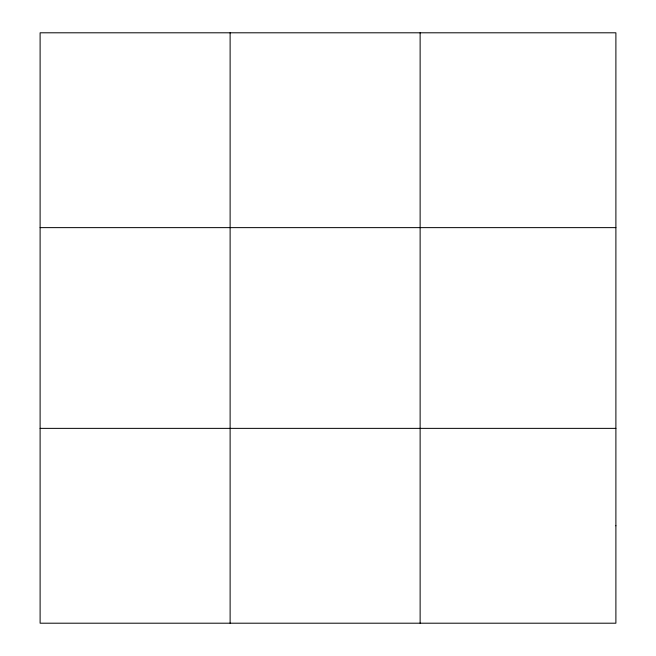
<?xml version="1.0" encoding="UTF-8"?>
<svg xmlns="http://www.w3.org/2000/svg" width="656" height="656" viewBox="0 0 656 656"><rect width="100%" height="100%" fill="white"/><g stroke="black" fill="none" stroke-linecap="round" stroke-linejoin="round"><path stroke-width="0.98" d="M230.117 32.8L230.117 623.2M420.127 32.8L420.127 623.2M40.106 227.632L615.894 227.632M40.106 428.368L615.894 428.368M615.894 525.784L615.894 623.2L40.106 623.2L40.106 32.8L615.894 32.8L615.894 525.784"/></g></svg>
